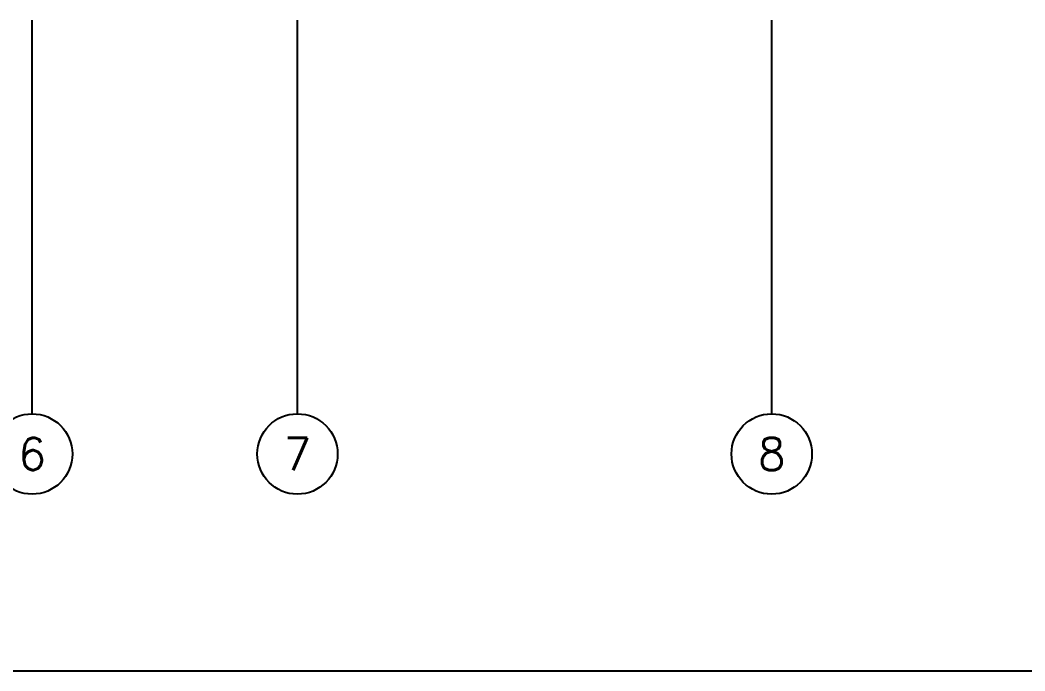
# Model space of a CAD drawing. Header units: millimetres. Extents: x -3 to 53, y -269 to 39.
# Drawn here: x 10.35 to 16.6, y -168.36 to -164.31 of the extents above; entities that cross this region are included whole.
import ezdxf
from ezdxf.enums import TextEntityAlignment as Align

# ---------------------------------------------------------------- set-up
doc = ezdxf.new("R2010")
doc.units = ezdxf.units.MM
doc.header["$LTSCALE"] = 15
doc.linetypes.add('PHANTOM', pattern=[63.5, 31.75, -6.35, 6.35, -6.35, 6.35, -6.35])
doc.linetypes.add('PHANTOM2', pattern=[1.25, 0.625, -0.125, 0.125, -0.125, 0.125, -0.125])
for name, color, linetype in [('A-EJES', 251, 'PHANTOM'), ('L-03_EQUIP-ACCES', 160, 'Continuous'), ('L13 Texto Grande', 150, 'Continuous')]:
    doc.layers.add(name, color=color, linetype=linetype)
doc.layers.add('A-MUROS', color=252, linetype='Continuous', lineweight=30)
doc.styles.add('ROMANS', font='romans.shx', dxfattribs={"width": 0.8})

# ---------------------------------------------------------------- blocks, each defined once
blk = doc.blocks.new('A$Cd50af844')
at = {"layer": 'L13 Texto Grande'}
blk.add_lwpolyline([(0, -1.0998), (42.4157, -1.0998)], dxfattribs=at)
blk = doc.blocks.new('Ejes_Torre G')
at = {"layer": 'A-EJES', "linetype": 'PHANTOM2', "ltscale": 0.5}
for points in [[(10.425, -2.75), (10.425, -0.3)], [(12.075, -2.7499), (12.075, -0.2999)], [(15.025, -2.75), (15.025, -0.3)]]:
    blk.add_lwpolyline(points, dxfattribs=at)
at = {"layer": 'A-EJES', "linetype": 'Continuous'}
for centre in [(10.425, -3), (12.075, -2.9999), (15.025, -3)]:
    blk.add_circle(centre, 0.25, dxfattribs=at)
at = {"layer": 'A-EJES', "linetype": 'Continuous', "style": 'ROMANS'}
for s, p in [('6', (10.425, -3)), ('7', (12.075, -2.9999)), ('8', (15.025, -3))]:
    blk.add_text(s, height=0.2, dxfattribs=at).set_placement(p, align=Align.MIDDLE_CENTER)

msp = doc.modelspace()

# ---------------------------------------------------------------- block references
at = {"layer": 'A-MUROS'}
msp.add_blockref('Ejes_Torre G', (0, -164.0143), dxfattribs=at)
at = {"layer": 'L-03_EQUIP-ACCES'}
msp.add_blockref('A$Cd50af844', (0, -167.2643), dxfattribs=at)

doc.saveas('drawing.dxf')
